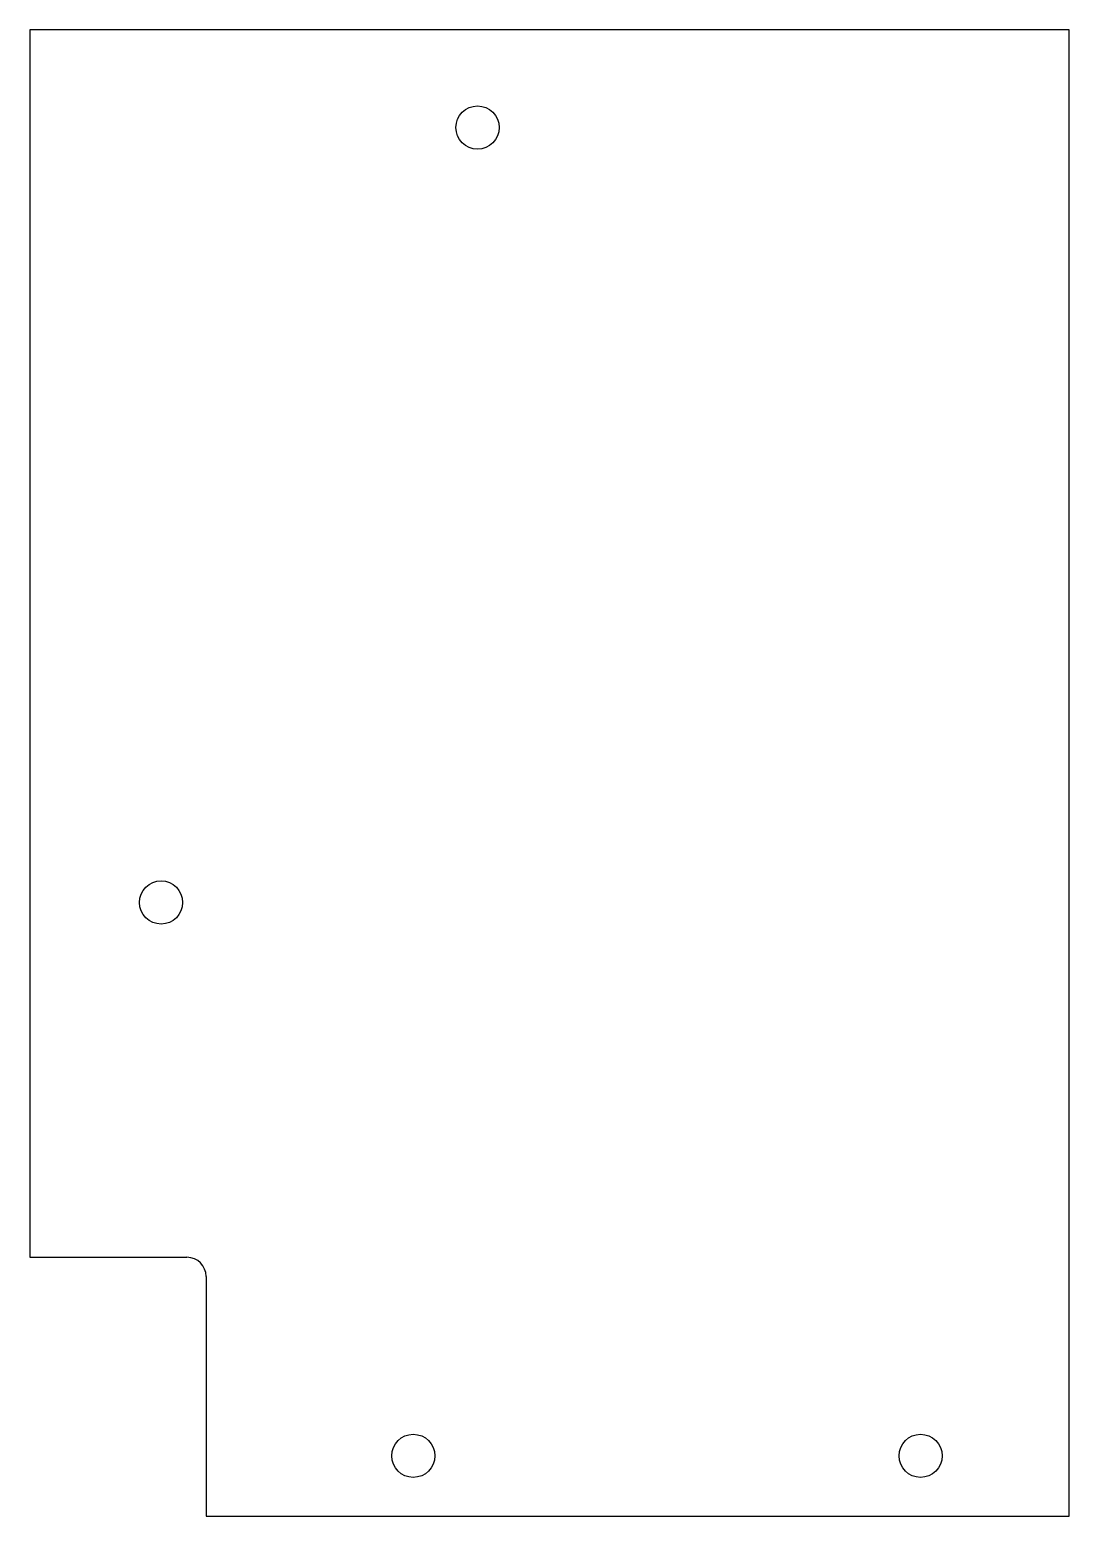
# Model space of a CAD drawing. Header units: millimetres. Extents: x 62 to 170, y 21 to 176.
import ezdxf

# ---------------------------------------------------------------- set-up
doc = ezdxf.new("R2010")
doc.units = ezdxf.units.MM

msp = doc.modelspace()

# ---------------------------------------------------------------- linework, layer by layer
at = {"color": 7, "linetype": 'Continuous', "lineweight": 25}
for p, q in [((61.56, 175.7), (61.56, 47.7)), ((169.96, 175.7), (61.56, 175.7)), ((169.96, 20.7), (169.96, 175.7)), ((61.56, 47.7), (77.96, 47.7)), ((79.96, 45.7), (79.96, 20.7)), ((79.96, 20.7), (169.96, 20.7))]:
    msp.add_line(p, q, dxfattribs=at)
for centre in [(108.26, 165.5), (75.26, 84.7), (101.56, 27), (154.46, 27)]:
    msp.add_circle(centre, 2.25, dxfattribs=at)
msp.add_arc((77.96, 45.7), 2, 0, 90, dxfattribs=at)

doc.saveas('drawing.dxf')
